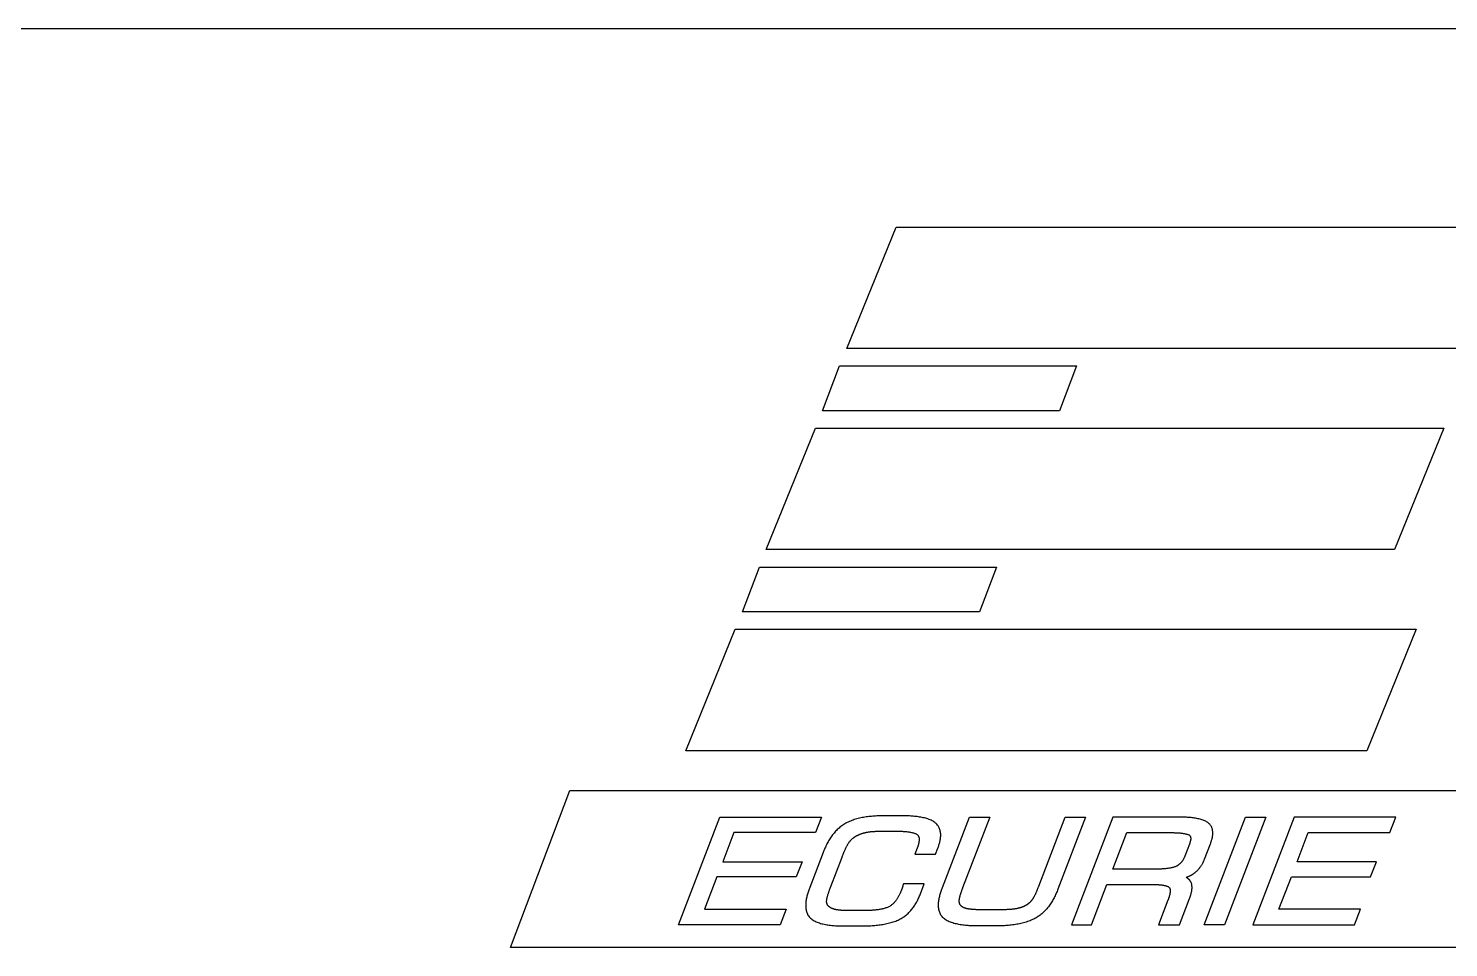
# Model space of a CAD drawing. Extents: x 1 to 453, y -1 to 123.
# Drawn here: x 286.69 to 323.63, y 98.98 to 122.89 of the extents above; entities that cross this region are included whole.
import ezdxf

# ---------------------------------------------------------------- set-up
doc = ezdxf.new("R2010")
doc.units = 0
doc.layers.get('0').update_dxf_attribs({"linetype": 'CONTINUOUS'})

msp = doc.modelspace()

# ---------------------------------------------------------------- linework, layer by layer
at = {"color": 1}
for points in [[(222.442, 122.89), (375.012, 122.89)], [(308.963, 102.407), (308.93, 102.407), (308.897, 102.407), (308.864, 102.406), (308.83, 102.405), (308.796, 102.404), (308.761, 102.402), (308.727, 102.4), (308.692, 102.398), (308.657, 102.395), (308.622, 102.392), (308.587, 102.389), (308.551, 102.385), (308.516, 102.381), (308.481, 102.376), (308.446, 102.37), (308.411, 102.364), (308.376, 102.358), (308.341, 102.351), (308.306, 102.343), (308.272, 102.335), (308.238, 102.326), (308.205, 102.316), (308.171, 102.306), (308.139, 102.295), (308.106, 102.283), (308.074, 102.271), (308.043, 102.258), (308.012, 102.244), (307.982, 102.229), (307.953, 102.214), (307.924, 102.197)], [(309.383, 102.407), (308.963, 102.407)], [(310.286, 102.218), (310.266, 102.235), (310.244, 102.25), (310.221, 102.265), (310.196, 102.278), (310.171, 102.291), (310.144, 102.303), (310.116, 102.314), (310.088, 102.324), (310.058, 102.333), (310.028, 102.342), (309.997, 102.35), (309.966, 102.357), (309.934, 102.364), (309.902, 102.37), (309.869, 102.375), (309.837, 102.38), (309.804, 102.385), (309.771, 102.389), (309.738, 102.392), (309.705, 102.395), (309.673, 102.398), (309.641, 102.4), (309.609, 102.402), (309.578, 102.403), (309.548, 102.404), (309.518, 102.405), (309.489, 102.406), (309.461, 102.407), (309.434, 102.407), (309.408, 102.407), (309.383, 102.407)], [(310.464, 100.541), (311.165, 102.375)], [(311.165, 102.375), (311.694, 102.375), (310.99, 100.534)], [(312.971, 100.577), (313.658, 102.375), (314.187, 102.375), (313.469, 100.498)], [(316.553, 102.375), (314.892, 102.375), (313.82, 99.574), (314.344, 99.574), (314.744, 100.618), (315.975, 100.618)], [(317.371, 102.228), (317.353, 102.241), (317.333, 102.253), (317.312, 102.265), (317.29, 102.275), (317.267, 102.285), (317.242, 102.294), (317.217, 102.303), (317.191, 102.311), (317.164, 102.318), (317.136, 102.325), (317.108, 102.331), (317.079, 102.337), (317.05, 102.342), (317.02, 102.347), (316.991, 102.351), (316.961, 102.355), (316.931, 102.358), (316.901, 102.361), (316.871, 102.364), (316.841, 102.366), (316.812, 102.368), (316.783, 102.369), (316.754, 102.371), (316.726, 102.372), (316.699, 102.373), (316.672, 102.373), (316.646, 102.374), (316.622, 102.374), (316.598, 102.374), (316.575, 102.375), (316.553, 102.375)], [(307.924, 102.197), (307.897, 102.181), (307.871, 102.164), (307.846, 102.146), (307.821, 102.128), (307.797, 102.108), (307.774, 102.089), (307.751, 102.068), (307.729, 102.047), (307.707, 102.025), (307.686, 102.003), (307.665, 101.981), (307.645, 101.957), (307.626, 101.934), (307.607, 101.909), (307.589, 101.885), (307.571, 101.86), (307.553, 101.834), (307.537, 101.808), (307.52, 101.782), (307.504, 101.756), (307.489, 101.729), (307.474, 101.702), (307.46, 101.674), (307.446, 101.647), (307.432, 101.619), (307.419, 101.591), (307.406, 101.563), (307.394, 101.535), (307.382, 101.507), (307.371, 101.478), (307.36, 101.45)], [(308.228, 101.885), (308.236, 101.89), (308.245, 101.894), (308.253, 101.898), (308.261, 101.902), (308.269, 101.906), (308.277, 101.91), (308.286, 101.914), (308.294, 101.918), (308.303, 101.921), (308.311, 101.925), (308.32, 101.928), (308.328, 101.932), (308.337, 101.935), (308.345, 101.938), (308.354, 101.941), (308.362, 101.944), (308.371, 101.947), (308.38, 101.95), (308.389, 101.953), (308.397, 101.955), (308.406, 101.958), (308.415, 101.96), (308.424, 101.963), (308.433, 101.965), (308.442, 101.967), (308.451, 101.969), (308.459, 101.972), (308.468, 101.974), (308.477, 101.975), (308.486, 101.977), (308.496, 101.979)], [(308.496, 101.979), (308.51, 101.982), (308.524, 101.984), (308.539, 101.986), (308.554, 101.988), (308.569, 101.99), (308.584, 101.992), (308.599, 101.994), (308.615, 101.995), (308.63, 101.997), (308.645, 101.998), (308.661, 101.999), (308.677, 102.001), (308.692, 102.002), (308.708, 102.002), (308.724, 102.003), (308.74, 102.004), (308.755, 102.005), (308.771, 102.005), (308.787, 102.006), (308.802, 102.006), (308.818, 102.006), (308.834, 102.007), (308.849, 102.007), (308.865, 102.007), (308.88, 102.007), (308.895, 102.007), (308.91, 102.007), (308.925, 102.007), (308.94, 102.007), (308.955, 102.007), (308.97, 102.007)], [(308.97, 102.007), (309.247, 102.007)], [(309.247, 102.007), (309.26, 102.007), (309.274, 102.007), (309.289, 102.007), (309.306, 102.007), (309.323, 102.007), (309.341, 102.006), (309.36, 102.006), (309.38, 102.005), (309.4, 102.004), (309.421, 102.003), (309.442, 102.002), (309.464, 102), (309.486, 101.999), (309.508, 101.997), (309.53, 101.995), (309.552, 101.992), (309.573, 101.989), (309.595, 101.986), (309.616, 101.983), (309.637, 101.979), (309.658, 101.975), (309.677, 101.971), (309.697, 101.966), (309.715, 101.96), (309.733, 101.955), (309.749, 101.949), (309.765, 101.942), (309.779, 101.935), (309.792, 101.928), (309.804, 101.92), (309.815, 101.911)], [(310.345, 101.562), (310.352, 101.583), (310.36, 101.604), (310.367, 101.625), (310.374, 101.647), (310.381, 101.669), (310.387, 101.691), (310.393, 101.713), (310.398, 101.736), (310.403, 101.758), (310.407, 101.781), (310.411, 101.804), (310.414, 101.827), (310.416, 101.85), (310.418, 101.873), (310.419, 101.895), (310.419, 101.918), (310.418, 101.94), (310.416, 101.962), (310.413, 101.984), (310.409, 102.006), (310.404, 102.028), (310.398, 102.049), (310.391, 102.07), (310.382, 102.09), (310.373, 102.11), (310.362, 102.129), (310.349, 102.148), (310.336, 102.167), (310.321, 102.185), (310.304, 102.202), (310.286, 102.218)], [(315.954, 101.017), (314.896, 101.017), (315.261, 101.969)], [(315.261, 101.969), (316.364, 101.969)], [(316.364, 101.969), (316.375, 101.969), (316.387, 101.969), (316.4, 101.969), (316.415, 101.969), (316.43, 101.969), (316.446, 101.969), (316.464, 101.968), (316.482, 101.968), (316.501, 101.967), (316.52, 101.966), (316.54, 101.966), (316.56, 101.965), (316.581, 101.963), (316.602, 101.962), (316.623, 101.961), (316.644, 101.959), (316.664, 101.957), (316.685, 101.955), (316.705, 101.952), (316.725, 101.95), (316.744, 101.947), (316.763, 101.944), (316.781, 101.94), (316.798, 101.937), (316.815, 101.932), (316.83, 101.928), (316.844, 101.923), (316.857, 101.918), (316.869, 101.913), (316.879, 101.907), (316.888, 101.901)], [(317.436, 101.681), (317.442, 101.698), (317.449, 101.716), (317.455, 101.735), (317.461, 101.753), (317.466, 101.772), (317.472, 101.79), (317.476, 101.809), (317.481, 101.828), (317.485, 101.848), (317.488, 101.867), (317.491, 101.886), (317.493, 101.905), (317.495, 101.924), (317.496, 101.944), (317.496, 101.963), (317.495, 101.981), (317.494, 102), (317.492, 102.019), (317.489, 102.037), (317.485, 102.055), (317.48, 102.073), (317.474, 102.09), (317.467, 102.107), (317.46, 102.124), (317.45, 102.14), (317.44, 102.156), (317.429, 102.172), (317.416, 102.187), (317.403, 102.201), (317.387, 102.215), (317.371, 102.228)], [(307.854, 101.333), (307.858, 101.344), (307.863, 101.356), (307.867, 101.368), (307.872, 101.381), (307.877, 101.393), (307.882, 101.406), (307.887, 101.419), (307.893, 101.432), (307.898, 101.446), (307.903, 101.459), (307.909, 101.473), (307.915, 101.486), (307.921, 101.5), (307.926, 101.514), (307.932, 101.527), (307.939, 101.541), (307.945, 101.554), (307.951, 101.568), (307.957, 101.581), (307.964, 101.594), (307.97, 101.607), (307.977, 101.62), (307.984, 101.633), (307.991, 101.645), (307.997, 101.657), (308.004, 101.669), (308.011, 101.68), (308.018, 101.692), (308.026, 101.702), (308.033, 101.713), (308.04, 101.723)], [(308.04, 101.723), (308.045, 101.729), (308.05, 101.736), (308.055, 101.742), (308.06, 101.748), (308.066, 101.755), (308.071, 101.761), (308.076, 101.767), (308.082, 101.773), (308.087, 101.779), (308.093, 101.784), (308.099, 101.79), (308.104, 101.795), (308.11, 101.801), (308.116, 101.806), (308.122, 101.812), (308.128, 101.817), (308.135, 101.822), (308.141, 101.827), (308.147, 101.832), (308.153, 101.837), (308.16, 101.842), (308.166, 101.846), (308.173, 101.851), (308.18, 101.856), (308.186, 101.86), (308.193, 101.865), (308.2, 101.869), (308.207, 101.873), (308.214, 101.877), (308.221, 101.881), (308.228, 101.885)], [(309.815, 101.911), (309.823, 101.903), (309.829, 101.895), (309.836, 101.886), (309.841, 101.876), (309.845, 101.866), (309.849, 101.856), (309.852, 101.845), (309.855, 101.833), (309.857, 101.822), (309.858, 101.81), (309.858, 101.797), (309.858, 101.785), (309.858, 101.772), (309.857, 101.76), (309.856, 101.747), (309.854, 101.734), (309.852, 101.721), (309.85, 101.708), (309.847, 101.695), (309.844, 101.682), (309.841, 101.67), (309.838, 101.657), (309.834, 101.645), (309.831, 101.633), (309.827, 101.622), (309.823, 101.611), (309.82, 101.6), (309.816, 101.589), (309.813, 101.58), (309.809, 101.57), (309.806, 101.561)], [(316.889, 101.671), (316.769, 101.358)], [(316.888, 101.901), (316.894, 101.896), (316.899, 101.891), (316.903, 101.885), (316.907, 101.879), (316.911, 101.872), (316.914, 101.865), (316.916, 101.858), (316.918, 101.851), (316.92, 101.843), (316.921, 101.835), (316.922, 101.828), (316.922, 101.819), (316.922, 101.811), (316.922, 101.803), (316.921, 101.794), (316.92, 101.786), (316.919, 101.777), (316.917, 101.769), (316.916, 101.761), (316.914, 101.752), (316.912, 101.744), (316.91, 101.736), (316.908, 101.728), (316.905, 101.72), (316.903, 101.712), (316.9, 101.705), (316.898, 101.697), (316.896, 101.69), (316.893, 101.684), (316.891, 101.677), (316.889, 101.671)], [(317.281, 101.276), (317.436, 101.681)], [(307.36, 101.45), (307.012, 100.541)], [(307.562, 100.57), (307.854, 101.333)], [(309.806, 101.561), (309.746, 101.406), (310.285, 101.406), (310.345, 101.562)], [(316.769, 101.358), (316.765, 101.347), (316.76, 101.337), (316.756, 101.326), (316.751, 101.315), (316.746, 101.305), (316.741, 101.295), (316.736, 101.284), (316.73, 101.274), (316.724, 101.265), (316.719, 101.255), (316.713, 101.245), (316.706, 101.236), (316.7, 101.226), (316.693, 101.217), (316.687, 101.208), (316.68, 101.2), (316.672, 101.191), (316.665, 101.183), (316.657, 101.175), (316.649, 101.167), (316.641, 101.159), (316.633, 101.151), (316.624, 101.144), (316.616, 101.137), (316.606, 101.13), (316.597, 101.123), (316.588, 101.117), (316.578, 101.111), (316.568, 101.105), (316.558, 101.099), (316.547, 101.094)], [(317.02, 100.919), (317.032, 100.927), (317.043, 100.937), (317.055, 100.946), (317.066, 100.956), (317.076, 100.965), (317.087, 100.975), (317.097, 100.985), (317.107, 100.996), (317.117, 101.006), (317.127, 101.017), (317.136, 101.027), (317.146, 101.038), (317.155, 101.05), (317.163, 101.061), (317.172, 101.072), (317.18, 101.084), (317.188, 101.096), (317.196, 101.108), (317.204, 101.12), (317.212, 101.132), (317.219, 101.144), (317.226, 101.157), (317.233, 101.17), (317.24, 101.182), (317.246, 101.195), (317.252, 101.208), (317.258, 101.222), (317.264, 101.235), (317.27, 101.249), (317.276, 101.262), (317.281, 101.276)], [(316.547, 101.094), (316.532, 101.087), (316.517, 101.081), (316.501, 101.075), (316.484, 101.07), (316.466, 101.065), (316.448, 101.06), (316.43, 101.055), (316.41, 101.051), (316.391, 101.047), (316.371, 101.044), (316.35, 101.04), (316.33, 101.037), (316.309, 101.035), (316.288, 101.032), (316.266, 101.03), (316.245, 101.028), (316.224, 101.026), (316.202, 101.025), (316.181, 101.023), (316.16, 101.022), (316.139, 101.021), (316.119, 101.02), (316.099, 101.019), (316.079, 101.019), (316.059, 101.018), (316.04, 101.018), (316.022, 101.018), (316.004, 101.017), (315.987, 101.017), (315.97, 101.017), (315.954, 101.017)], [(316.801, 100.805), (316.809, 100.808), (316.816, 100.81), (316.824, 100.813), (316.831, 100.816), (316.839, 100.819), (316.846, 100.822), (316.853, 100.825), (316.861, 100.828), (316.868, 100.831), (316.875, 100.834), (316.883, 100.837), (316.89, 100.841), (316.897, 100.844), (316.904, 100.848), (316.911, 100.851), (316.918, 100.855), (316.925, 100.859), (316.932, 100.862), (316.939, 100.866), (316.946, 100.87), (316.953, 100.874), (316.96, 100.878), (316.967, 100.882), (316.974, 100.887), (316.98, 100.891), (316.987, 100.895), (316.994, 100.9), (317, 100.904), (317.007, 100.909), (317.013, 100.914), (317.02, 100.919)], [(307.012, 100.541), (307.003, 100.519), (306.995, 100.496), (306.987, 100.472), (306.978, 100.448), (306.97, 100.423), (306.962, 100.398), (306.955, 100.372), (306.948, 100.346), (306.941, 100.32), (306.934, 100.293), (306.928, 100.266), (306.923, 100.239), (306.918, 100.211), (306.915, 100.184), (306.911, 100.157), (306.909, 100.129), (306.908, 100.102), (306.907, 100.075), (306.908, 100.048), (306.909, 100.022), (306.912, 99.995), (306.916, 99.97), (306.921, 99.944), (306.927, 99.919), (306.935, 99.895), (306.944, 99.871), (306.955, 99.847), (306.967, 99.825), (306.981, 99.803), (306.997, 99.782), (307.014, 99.762)], [(307.451, 100.188), (307.452, 100.198), (307.453, 100.208), (307.454, 100.219), (307.455, 100.23), (307.457, 100.242), (307.46, 100.254), (307.462, 100.267), (307.465, 100.28), (307.468, 100.293), (307.472, 100.306), (307.475, 100.319), (307.479, 100.333), (307.483, 100.347), (307.487, 100.36), (307.492, 100.374), (307.496, 100.388), (307.501, 100.402), (307.505, 100.415), (307.51, 100.429), (307.514, 100.442), (307.519, 100.456), (307.524, 100.469), (307.528, 100.481), (307.533, 100.494), (307.538, 100.506), (307.542, 100.518), (307.546, 100.529), (307.55, 100.54), (307.554, 100.55), (307.558, 100.56), (307.562, 100.57)], [(309.422, 100.542), (309.421, 100.54), (309.42, 100.537), (309.419, 100.535), (309.418, 100.533), (309.418, 100.53), (309.417, 100.528), (309.416, 100.525), (309.415, 100.523), (309.414, 100.52), (309.413, 100.518), (309.412, 100.516), (309.412, 100.513), (309.411, 100.511), (309.41, 100.508), (309.409, 100.506), (309.408, 100.503), (309.407, 100.501), (309.406, 100.499), (309.405, 100.496), (309.405, 100.494), (309.404, 100.491), (309.403, 100.489), (309.402, 100.486), (309.401, 100.484), (309.4, 100.482), (309.399, 100.479), (309.398, 100.477), (309.397, 100.474), (309.396, 100.472), (309.395, 100.47), (309.394, 100.467)], [(309.437, 100.59), (309.436, 100.588), (309.436, 100.587), (309.435, 100.585), (309.435, 100.584), (309.435, 100.582), (309.434, 100.58), (309.434, 100.579), (309.433, 100.577), (309.433, 100.576), (309.432, 100.574), (309.432, 100.573), (309.431, 100.571), (309.431, 100.57), (309.43, 100.568), (309.43, 100.567), (309.429, 100.565), (309.429, 100.564), (309.428, 100.562), (309.428, 100.561), (309.427, 100.559), (309.427, 100.557), (309.426, 100.556), (309.426, 100.554), (309.425, 100.553), (309.425, 100.551), (309.424, 100.55), (309.424, 100.548), (309.423, 100.547), (309.423, 100.545), (309.422, 100.544), (309.422, 100.542)], [(309.891, 100.376), (309.99, 100.634), (309.449, 100.634), (309.437, 100.59)], [(310.474, 99.762), (310.456, 99.783), (310.44, 99.803), (310.426, 99.825), (310.413, 99.848), (310.402, 99.871), (310.392, 99.895), (310.384, 99.919), (310.377, 99.944), (310.371, 99.969), (310.367, 99.995), (310.364, 100.021), (310.362, 100.048), (310.361, 100.074), (310.361, 100.101), (310.363, 100.128), (310.365, 100.156), (310.368, 100.183), (310.371, 100.21), (310.376, 100.238), (310.381, 100.265), (310.386, 100.292), (310.393, 100.318), (310.399, 100.345), (310.407, 100.371), (310.414, 100.397), (310.422, 100.422), (310.43, 100.447), (310.438, 100.472), (310.447, 100.495), (310.455, 100.519), (310.464, 100.541)], [(310.99, 100.534), (310.987, 100.526), (310.983, 100.517), (310.98, 100.507), (310.976, 100.498), (310.972, 100.488), (310.968, 100.477), (310.964, 100.466), (310.96, 100.455), (310.956, 100.444), (310.952, 100.432), (310.948, 100.42), (310.944, 100.408), (310.94, 100.396), (310.936, 100.384), (310.932, 100.372), (310.928, 100.36), (310.924, 100.347), (310.92, 100.335), (310.917, 100.323), (310.913, 100.311), (310.91, 100.299), (310.907, 100.287), (310.904, 100.275), (310.902, 100.264), (310.9, 100.253), (310.898, 100.242), (310.896, 100.231), (310.895, 100.221), (310.894, 100.211), (310.893, 100.202), (310.893, 100.193)], [(312.803, 100.228), (312.81, 100.237), (312.816, 100.246), (312.822, 100.256), (312.829, 100.266), (312.835, 100.277), (312.841, 100.287), (312.848, 100.298), (312.854, 100.309), (312.86, 100.32), (312.866, 100.332), (312.871, 100.343), (312.877, 100.355), (312.883, 100.367), (312.889, 100.379), (312.894, 100.391), (312.9, 100.403), (312.905, 100.415), (312.91, 100.427), (312.916, 100.439), (312.921, 100.452), (312.926, 100.464), (312.931, 100.476), (312.936, 100.487), (312.94, 100.499), (312.945, 100.511), (312.949, 100.522), (312.954, 100.534), (312.958, 100.545), (312.962, 100.556), (312.967, 100.567), (312.971, 100.577)], [(313.469, 100.498), (313.458, 100.469), (313.446, 100.44), (313.434, 100.412), (313.422, 100.384), (313.409, 100.355), (313.396, 100.327), (313.382, 100.3), (313.368, 100.272), (313.353, 100.245), (313.338, 100.218), (313.323, 100.191), (313.307, 100.165), (313.29, 100.138), (313.273, 100.113), (313.255, 100.087), (313.237, 100.062), (313.219, 100.038), (313.2, 100.014), (313.18, 99.99), (313.16, 99.967), (313.139, 99.945), (313.118, 99.923), (313.096, 99.901), (313.073, 99.88), (313.05, 99.86), (313.026, 99.84), (313.002, 99.821), (312.977, 99.803), (312.951, 99.785), (312.925, 99.768), (312.898, 99.752)], [(315.975, 100.618), (315.984, 100.618), (315.993, 100.618), (316.004, 100.618), (316.015, 100.617), (316.027, 100.617), (316.04, 100.617), (316.053, 100.616), (316.067, 100.616), (316.081, 100.615), (316.096, 100.614), (316.111, 100.613), (316.126, 100.612), (316.141, 100.61), (316.157, 100.609), (316.172, 100.607), (316.187, 100.605), (316.202, 100.603), (316.218, 100.6), (316.232, 100.597), (316.247, 100.594), (316.261, 100.591), (316.275, 100.587), (316.288, 100.583), (316.3, 100.579), (316.312, 100.574), (316.323, 100.569), (316.334, 100.563), (316.343, 100.558), (316.352, 100.551), (316.359, 100.545), (316.366, 100.538)], [(316.366, 100.538), (316.371, 100.531), (316.375, 100.523), (316.379, 100.514), (316.382, 100.505), (316.384, 100.496), (316.386, 100.486), (316.387, 100.475), (316.388, 100.464), (316.388, 100.453), (316.388, 100.441), (316.387, 100.429), (316.386, 100.417), (316.384, 100.404), (316.382, 100.392), (316.38, 100.379), (316.377, 100.367), (316.375, 100.354), (316.372, 100.342), (316.368, 100.329), (316.365, 100.317), (316.362, 100.305), (316.358, 100.294), (316.355, 100.282), (316.351, 100.271), (316.348, 100.26), (316.344, 100.25), (316.341, 100.241), (316.337, 100.231), (316.334, 100.223), (316.331, 100.215), (316.329, 100.208)], [(316.929, 100.679), (316.926, 100.685), (316.923, 100.69), (316.92, 100.695), (316.917, 100.7), (316.914, 100.705), (316.911, 100.71), (316.907, 100.715), (316.904, 100.719), (316.9, 100.724), (316.897, 100.728), (316.893, 100.733), (316.889, 100.737), (316.885, 100.741), (316.881, 100.746), (316.877, 100.75), (316.873, 100.754), (316.869, 100.758), (316.864, 100.762), (316.86, 100.765), (316.855, 100.769), (316.851, 100.773), (316.846, 100.776), (316.841, 100.78), (316.837, 100.783), (316.832, 100.787), (316.827, 100.79), (316.822, 100.793), (316.817, 100.796), (316.812, 100.799), (316.807, 100.802), (316.801, 100.805)], [(316.891, 100.257), (316.896, 100.269), (316.9, 100.281), (316.905, 100.294), (316.909, 100.307), (316.914, 100.32), (316.918, 100.333), (316.922, 100.346), (316.926, 100.36), (316.93, 100.374), (316.934, 100.388), (316.937, 100.402), (316.941, 100.417), (316.944, 100.431), (316.947, 100.445), (316.949, 100.46), (316.951, 100.474), (316.953, 100.489), (316.955, 100.503), (316.956, 100.518), (316.956, 100.532), (316.956, 100.546), (316.956, 100.56), (316.955, 100.574), (316.954, 100.588), (316.952, 100.602), (316.95, 100.615), (316.947, 100.629), (316.943, 100.642), (316.939, 100.655), (316.934, 100.667), (316.929, 100.679)], [(307.504, 100.053), (307.5, 100.057), (307.496, 100.061), (307.493, 100.064), (307.49, 100.068), (307.487, 100.072), (307.484, 100.076), (307.481, 100.079), (307.478, 100.083), (307.476, 100.087), (307.473, 100.091), (307.471, 100.096), (307.469, 100.1), (307.467, 100.104), (307.465, 100.108), (307.463, 100.112), (307.462, 100.117), (307.46, 100.121), (307.459, 100.126), (307.457, 100.13), (307.456, 100.135), (307.455, 100.139), (307.454, 100.144), (307.454, 100.149), (307.453, 100.153), (307.452, 100.158), (307.452, 100.163), (307.452, 100.168), (307.451, 100.173), (307.451, 100.178), (307.451, 100.183), (307.451, 100.188)], [(309.394, 100.467), (309.388, 100.452), (309.382, 100.436), (309.376, 100.421), (309.369, 100.406), (309.362, 100.39), (309.355, 100.374), (309.348, 100.359), (309.34, 100.344), (309.332, 100.328), (309.324, 100.313), (309.316, 100.298), (309.307, 100.283), (309.298, 100.268), (309.289, 100.253), (309.28, 100.239), (309.27, 100.224), (309.26, 100.21), (309.249, 100.196), (309.239, 100.183), (309.228, 100.17), (309.217, 100.157), (309.205, 100.144), (309.193, 100.132), (309.181, 100.12), (309.168, 100.109), (309.155, 100.098), (309.142, 100.087), (309.129, 100.077), (309.115, 100.067), (309.101, 100.058), (309.086, 100.05)], [(309.366, 99.723), (309.391, 99.737), (309.415, 99.751), (309.439, 99.766), (309.462, 99.782), (309.484, 99.798), (309.506, 99.815), (309.528, 99.832), (309.548, 99.85), (309.569, 99.869), (309.588, 99.888), (309.608, 99.907), (309.626, 99.927), (309.644, 99.947), (309.662, 99.968), (309.679, 99.99), (309.696, 100.011), (309.712, 100.033), (309.727, 100.056), (309.743, 100.079), (309.757, 100.102), (309.772, 100.125), (309.785, 100.149), (309.799, 100.173), (309.812, 100.198), (309.824, 100.223), (309.836, 100.248), (309.848, 100.273), (309.859, 100.298), (309.87, 100.324), (309.881, 100.35), (309.891, 100.376)], [(310.893, 100.193), (310.893, 100.188), (310.893, 100.184), (310.893, 100.179), (310.893, 100.175), (310.893, 100.17), (310.894, 100.166), (310.894, 100.162), (310.895, 100.158), (310.896, 100.153), (310.896, 100.149), (310.897, 100.145), (310.898, 100.141), (310.899, 100.137), (310.901, 100.133), (310.902, 100.129), (310.903, 100.125), (310.905, 100.121), (310.906, 100.117), (310.908, 100.114), (310.91, 100.11), (310.912, 100.106), (310.914, 100.103), (310.916, 100.099), (310.919, 100.096), (310.921, 100.092), (310.924, 100.089), (310.926, 100.085), (310.929, 100.082), (310.932, 100.079), (310.935, 100.076), (310.938, 100.073)], [(312.635, 100.081), (312.642, 100.085), (312.648, 100.088), (312.654, 100.092), (312.66, 100.096), (312.667, 100.1), (312.673, 100.103), (312.679, 100.107), (312.685, 100.112), (312.691, 100.116), (312.696, 100.12), (312.702, 100.124), (312.708, 100.129), (312.714, 100.133), (312.719, 100.138), (312.725, 100.142), (312.73, 100.147), (312.735, 100.152), (312.741, 100.157), (312.746, 100.162), (312.751, 100.167), (312.756, 100.172), (312.761, 100.177), (312.766, 100.183), (312.771, 100.188), (312.776, 100.193), (312.78, 100.199), (312.785, 100.204), (312.79, 100.21), (312.794, 100.216), (312.799, 100.222), (312.803, 100.228)], [(316.329, 100.208), (316.086, 99.574), (316.63, 99.574), (316.891, 100.257)], [(307.014, 99.762), (307.033, 99.743), (307.054, 99.725), (307.076, 99.708), (307.099, 99.692), (307.124, 99.678), (307.15, 99.664), (307.177, 99.651), (307.205, 99.639), (307.234, 99.628), (307.264, 99.618), (307.294, 99.608), (307.325, 99.6), (307.357, 99.592), (307.389, 99.585), (307.422, 99.578), (307.454, 99.573), (307.487, 99.567), (307.52, 99.563), (307.553, 99.559), (307.586, 99.555), (307.619, 99.552), (307.651, 99.55), (307.683, 99.548), (307.714, 99.546), (307.745, 99.544), (307.775, 99.543), (307.805, 99.542), (307.833, 99.542), (307.861, 99.541), (307.887, 99.541), (307.913, 99.541)], [(307.676, 99.969), (307.67, 99.97), (307.664, 99.971), (307.658, 99.973), (307.652, 99.975), (307.646, 99.976), (307.64, 99.978), (307.634, 99.98), (307.628, 99.982), (307.622, 99.984), (307.616, 99.986), (307.61, 99.988), (307.604, 99.991), (307.599, 99.993), (307.593, 99.995), (307.587, 99.998), (307.581, 100.001), (307.576, 100.003), (307.57, 100.006), (307.564, 100.009), (307.559, 100.012), (307.553, 100.015), (307.548, 100.019), (307.543, 100.022), (307.538, 100.026), (307.532, 100.029), (307.527, 100.033), (307.522, 100.037), (307.518, 100.041), (307.513, 100.045), (307.508, 100.049), (307.504, 100.053)], [(308.133, 99.941), (308.12, 99.941), (308.106, 99.941), (308.093, 99.941), (308.078, 99.941), (308.064, 99.941), (308.05, 99.941), (308.035, 99.941), (308.02, 99.941), (308.004, 99.941), (307.989, 99.941), (307.974, 99.941), (307.958, 99.942), (307.943, 99.942), (307.927, 99.943), (307.911, 99.943), (307.895, 99.944), (307.88, 99.944), (307.864, 99.945), (307.849, 99.946), (307.833, 99.947), (307.818, 99.948), (307.803, 99.95), (307.788, 99.951), (307.773, 99.953), (307.758, 99.955), (307.744, 99.956), (307.73, 99.958), (307.716, 99.961), (307.702, 99.963), (307.689, 99.966), (307.676, 99.969)], [(308.41, 99.941), (308.133, 99.941)], [(309.086, 100.05), (309.069, 100.04), (309.051, 100.032), (309.032, 100.024), (309.013, 100.016), (308.993, 100.009), (308.972, 100.002), (308.951, 99.996), (308.929, 99.99), (308.907, 99.985), (308.885, 99.98), (308.862, 99.975), (308.839, 99.971), (308.815, 99.967), (308.791, 99.963), (308.768, 99.96), (308.744, 99.957), (308.72, 99.955), (308.696, 99.952), (308.672, 99.95), (308.649, 99.948), (308.625, 99.947), (308.602, 99.945), (308.579, 99.944), (308.556, 99.943), (308.534, 99.943), (308.512, 99.942), (308.49, 99.941), (308.469, 99.941), (308.449, 99.941), (308.429, 99.941), (308.41, 99.941)], [(311.398, 99.541), (311.372, 99.541), (311.345, 99.541), (311.317, 99.542), (311.288, 99.542), (311.258, 99.543), (311.227, 99.544), (311.195, 99.546), (311.163, 99.548), (311.13, 99.55), (311.097, 99.552), (311.063, 99.555), (311.03, 99.559), (310.996, 99.563), (310.962, 99.568), (310.928, 99.573), (310.894, 99.578), (310.861, 99.585), (310.828, 99.592), (310.795, 99.6), (310.763, 99.608), (310.732, 99.618), (310.701, 99.628), (310.671, 99.639), (310.642, 99.651), (310.615, 99.664), (310.588, 99.678), (310.562, 99.693), (310.538, 99.708), (310.515, 99.725), (310.494, 99.743), (310.474, 99.762)], [(310.938, 100.073), (310.943, 100.069), (310.947, 100.065), (310.952, 100.061), (310.957, 100.058), (310.962, 100.054), (310.967, 100.051), (310.972, 100.047), (310.977, 100.044), (310.982, 100.041), (310.987, 100.038), (310.992, 100.035), (310.998, 100.033), (311.003, 100.03), (311.009, 100.027), (311.014, 100.025), (311.02, 100.022), (311.025, 100.02), (311.031, 100.018), (311.037, 100.016), (311.042, 100.014), (311.048, 100.012), (311.054, 100.01), (311.06, 100.008), (311.065, 100.006), (311.071, 100.004), (311.077, 100.003), (311.083, 100.001), (311.089, 100), (311.094, 99.998), (311.1, 99.997), (311.106, 99.996)], [(311.106, 99.996), (311.118, 99.993), (311.131, 99.991), (311.144, 99.989), (311.158, 99.987), (311.171, 99.985), (311.185, 99.983), (311.199, 99.982), (311.214, 99.98), (311.228, 99.979), (311.243, 99.978), (311.257, 99.977), (311.272, 99.976), (311.287, 99.975), (311.302, 99.974), (311.317, 99.974), (311.332, 99.973), (311.347, 99.973), (311.362, 99.973), (311.377, 99.972), (311.392, 99.972), (311.407, 99.972), (311.421, 99.972), (311.436, 99.972), (311.45, 99.972), (311.465, 99.971), (311.479, 99.971), (311.493, 99.971), (311.506, 99.972), (311.519, 99.972), (311.533, 99.972), (311.545, 99.972)], [(311.545, 99.972), (311.922, 99.972)], [(312.898, 99.752), (312.869, 99.736), (312.838, 99.72), (312.807, 99.705), (312.776, 99.691), (312.744, 99.678), (312.711, 99.665), (312.678, 99.654), (312.644, 99.643), (312.61, 99.632), (312.575, 99.623), (312.54, 99.614), (312.505, 99.605), (312.47, 99.598), (312.434, 99.591), (312.398, 99.584), (312.362, 99.578), (312.326, 99.573), (312.29, 99.568), (312.254, 99.563), (312.217, 99.559), (312.181, 99.556), (312.145, 99.553), (312.109, 99.55), (312.074, 99.548), (312.038, 99.546), (312.003, 99.544), (311.968, 99.543), (311.934, 99.542), (311.899, 99.542), (311.866, 99.541), (311.832, 99.541)], [(311.922, 99.972), (311.936, 99.972), (311.951, 99.972), (311.965, 99.972), (311.98, 99.972), (311.994, 99.972), (312.009, 99.972), (312.024, 99.972), (312.039, 99.972), (312.055, 99.972), (312.07, 99.972), (312.085, 99.972), (312.101, 99.973), (312.116, 99.973), (312.132, 99.973), (312.147, 99.974), (312.163, 99.975), (312.178, 99.975), (312.194, 99.976), (312.209, 99.977), (312.225, 99.978), (312.24, 99.979), (312.255, 99.98), (312.27, 99.981), (312.285, 99.983), (312.3, 99.984), (312.315, 99.986), (312.33, 99.988), (312.344, 99.989), (312.358, 99.992), (312.372, 99.994), (312.386, 99.996)], [(312.386, 99.996), (312.395, 99.998), (312.403, 99.999), (312.411, 100.001), (312.42, 100.003), (312.428, 100.005), (312.436, 100.007), (312.445, 100.009), (312.453, 100.011), (312.461, 100.013), (312.469, 100.015), (312.478, 100.017), (312.486, 100.02), (312.494, 100.022), (312.502, 100.025), (312.51, 100.027), (312.518, 100.03), (312.526, 100.033), (312.534, 100.036), (312.542, 100.039), (312.55, 100.042), (312.558, 100.045), (312.566, 100.048), (312.574, 100.051), (312.581, 100.055), (312.589, 100.058), (312.597, 100.062), (312.605, 100.066), (312.612, 100.069), (312.62, 100.073), (312.628, 100.077), (312.635, 100.081)], [(307.913, 99.541), (308.332, 99.541)], [(308.332, 99.541), (308.364, 99.541), (308.396, 99.542), (308.428, 99.542), (308.461, 99.543), (308.495, 99.544), (308.529, 99.545), (308.563, 99.546), (308.598, 99.548), (308.632, 99.55), (308.667, 99.553), (308.703, 99.556), (308.738, 99.559), (308.773, 99.563), (308.809, 99.567), (308.844, 99.571), (308.879, 99.577), (308.914, 99.582), (308.949, 99.588), (308.984, 99.595), (309.018, 99.602), (309.053, 99.61), (309.086, 99.618), (309.12, 99.627), (309.153, 99.636), (309.185, 99.647), (309.217, 99.657), (309.248, 99.669), (309.279, 99.681), (309.309, 99.694), (309.338, 99.708), (309.366, 99.723)], [(311.832, 99.541), (311.398, 99.541)]]:
    msp.add_lwpolyline(points, dxfattribs=at)
for points in [[(309.258, 117.723), (326.966, 117.723), (325.684, 114.561), (307.976, 114.561)], [(307.788, 114.109), (313.951, 114.109), (313.505, 112.943), (307.342, 112.943)], [(307.159, 112.492), (323.508, 112.492), (322.226, 109.33), (305.877, 109.33)], [(305.706, 108.878), (311.87, 108.878), (311.424, 107.712), (305.26, 107.712)], [(305.074, 107.261), (322.782, 107.261), (321.501, 104.099), (303.792, 104.099)], [(300.773, 103.064), (384.666, 103.064), (383.124, 98.978), (299.231, 98.978), (300.773, 103.064), (384.666, 103.064), (383.124, 98.978), (299.231, 98.978)], [(305.04, 101.969), (304.75, 101.213), (306.812, 101.213), (306.662, 100.819), (304.6, 100.819), (304.277, 99.975), (306.399, 99.975), (306.245, 99.574), (303.599, 99.574), (304.671, 102.375), (307.317, 102.375), (307.162, 101.969)], [(317.272, 99.574), (318.343, 102.375), (318.872, 102.375), (317.801, 99.574)], [(319.98, 101.969), (322.102, 101.969), (322.257, 102.375), (319.611, 102.375), (318.54, 99.574), (321.186, 99.574), (321.339, 99.975), (319.217, 99.975), (319.54, 100.819), (321.602, 100.819), (321.753, 101.213), (319.691, 101.213)]]:
    msp.add_lwpolyline(points, close=True, dxfattribs=at)

doc.saveas('drawing.dxf')
